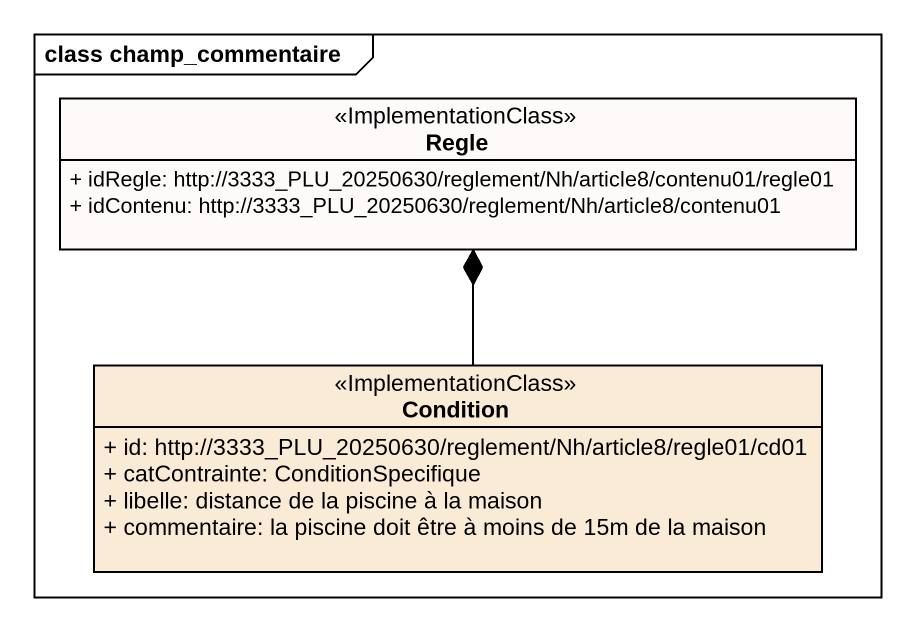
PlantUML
@startuml
mainframe class champ_commentaire
hide circle
hide empty members
skinparam classAttributeIconSize 0
class Regle <<ImplementationClass>> #FFFAFA {
  + idRegle: http://3333_PLU_20250630/reglement/Nh/article8/contenu01/regle01
  + idContenu: http://3333_PLU_20250630/reglement/Nh/article8/contenu01
}
class Condition <<ImplementationClass>> #FAEBD7 {
  + id: http://3333_PLU_20250630/reglement/Nh/article8/regle01/cd01
  + catContrainte: ConditionSpecifique
  + libelle: distance de la piscine à la maison
  + commentaire: la piscine doit être à moins de 15m de la maison
}
Condition -up-* Regle
@enduml
